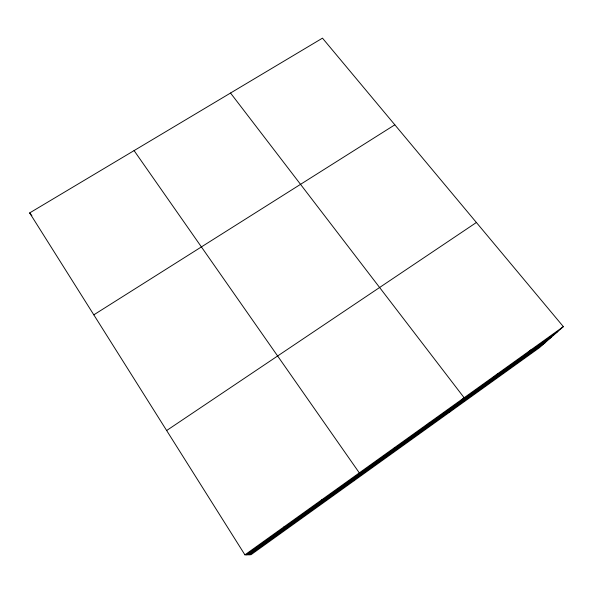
<?xml version="1.0" encoding="UTF-8"?>
<svg xmlns="http://www.w3.org/2000/svg" width="593" height="593" viewBox="0 0 593 593"><rect width="100%" height="100%" fill="white"/><g stroke="black" fill="none" stroke-linecap="round" stroke-linejoin="round"><path stroke-width="0.89" d="M321.547 500.892L321.925 499.662M354.036 480.767L359.306 472.866L134.085 150.6M392.9 449.739L394.901 447.359M427.071 425.24L429.836 422.32M448.99 412.609L464.134 397.747L230.529 93.034M493.606 377.541L497.809 373.612M525.998 354.325L530.876 349.914M563.35 326.639L539.341 347.765L251.002 554.714L244.924 554.848L29.65 212.931L322.473 38.152L563.35 326.639L244.924 554.848M246.332 554.818L557.82 331.509M247.956 554.781L551.401 337.15M249.542 554.751L545.13 342.672M166.648 430.525L476.394 222.494M93.813 314.839L394.834 124.819M283.802 526.977L284.306 527.592M29.65 212.931L31.874 215.682"/></g></svg>
